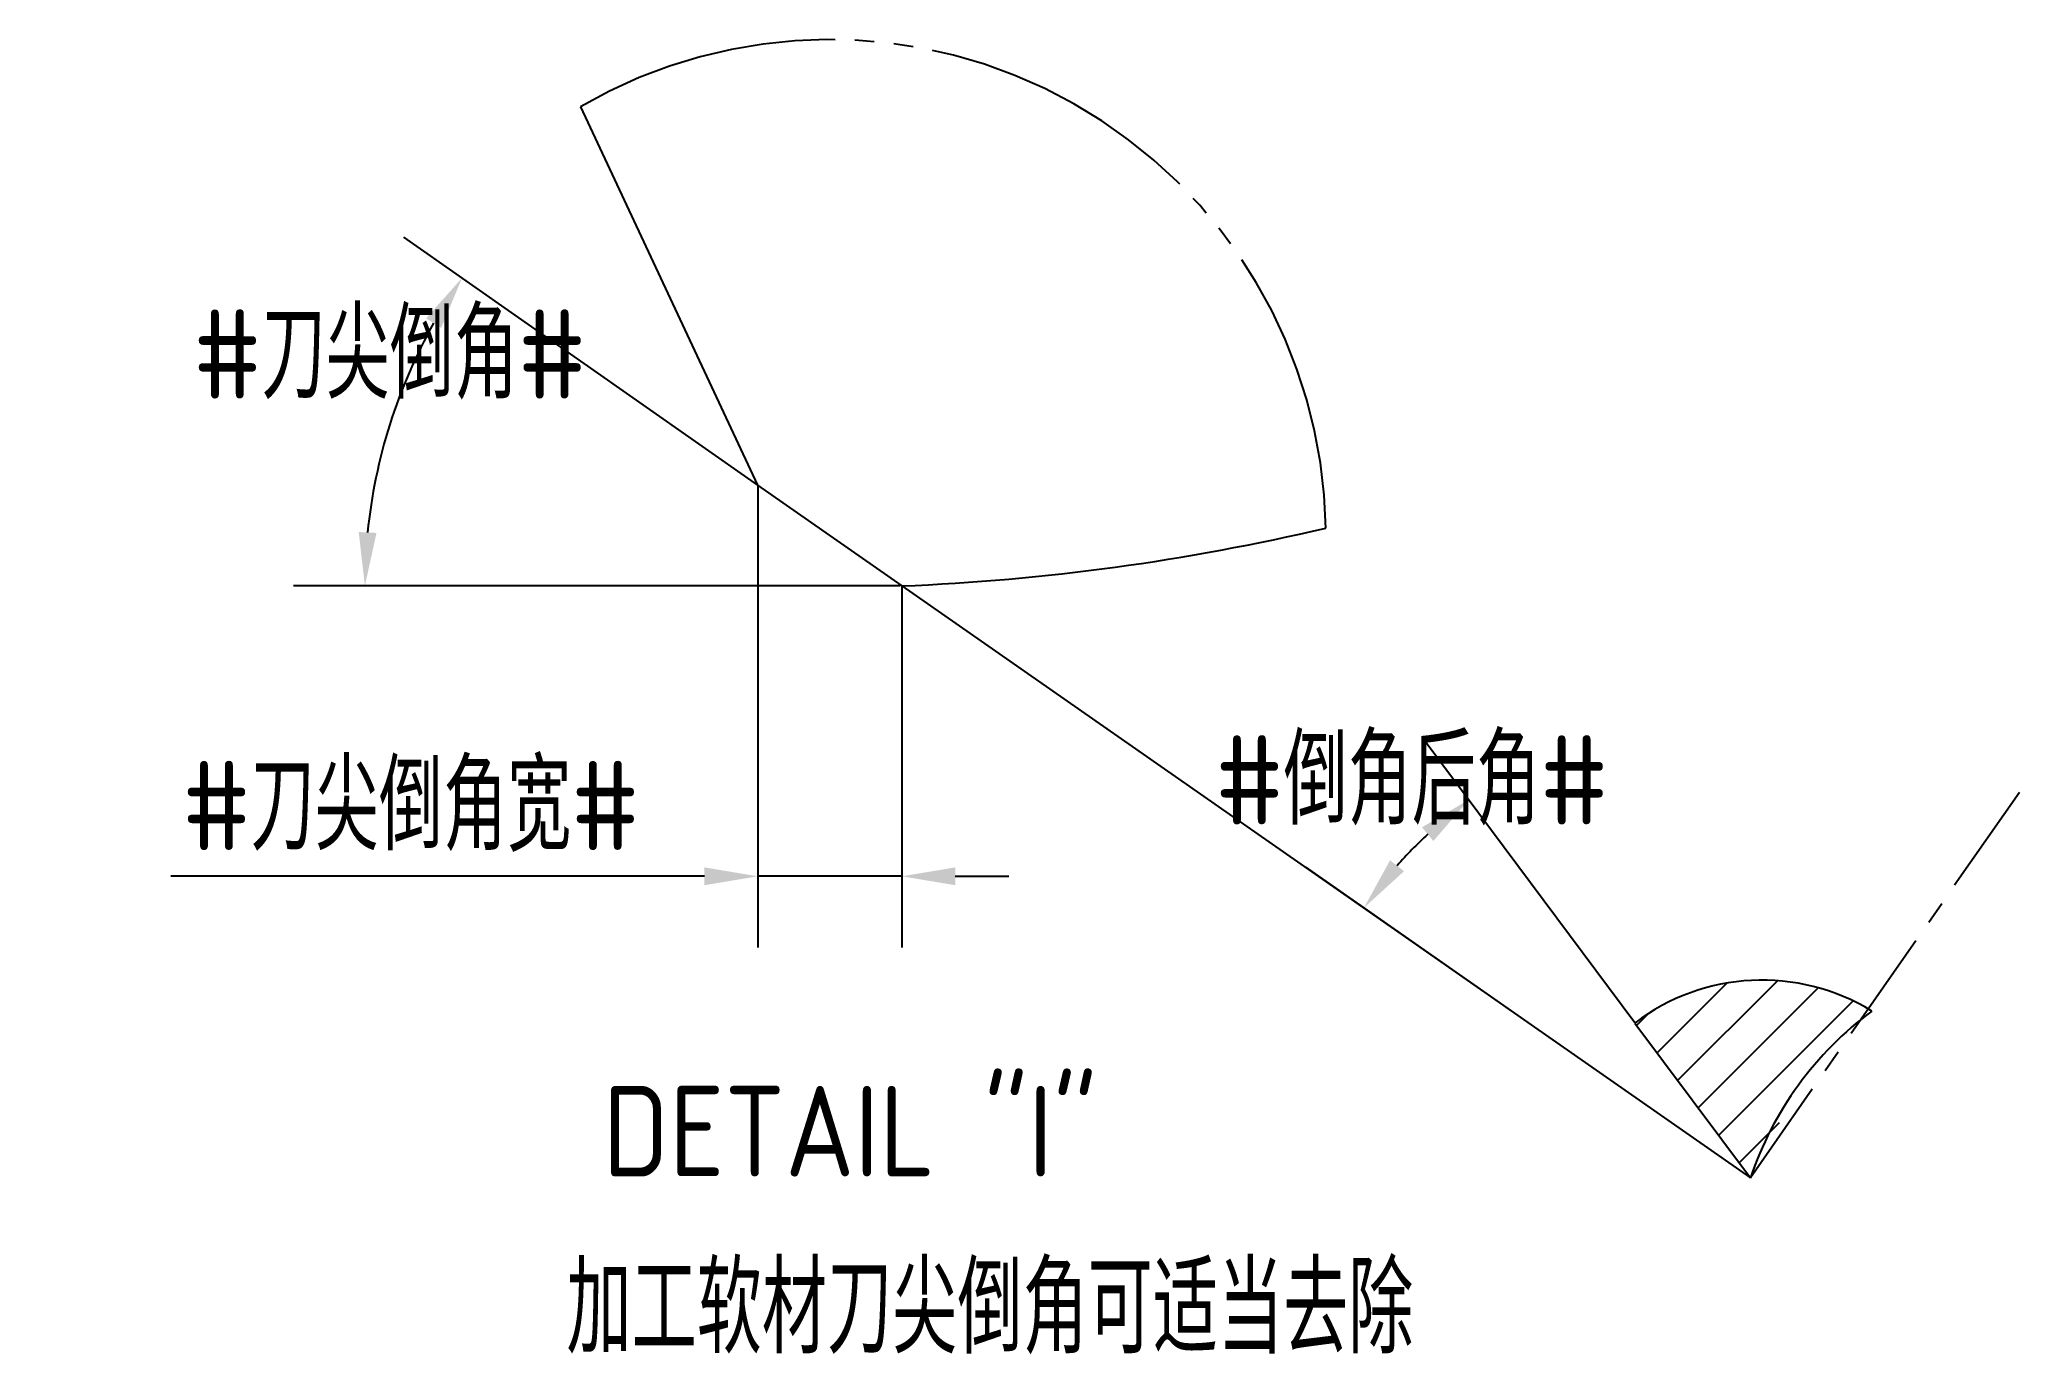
# Model space of a CAD drawing. Header units: millimetres. Extents: x 465.3 to 520.9, y 2477.7 to 2514.6.
import ezdxf

# ---------------------------------------------------------------- set-up
doc = ezdxf.new("R2010")
doc.units = ezdxf.units.MM
doc.linetypes.add('CENTER', pattern=[50.8, 31.75, -6.35, 6.35, -6.35])
doc.linetypes.add('JIS_09_08', pattern=[10.75, 8, -0.55, 0.55, -0.55, 0.55, -0.55])
doc.layers.add('标注', color=7, linetype='Continuous')
doc.layers.add('轮廓', color=4, linetype='Continuous')
doc.styles.add('CFST0', font='gbenor.shx', dxfattribs={"bigfont": 'gbcbig.shx'})
doc.dimstyles.new('TYToolDesignC1-1', dxfattribs={"dimtxt": 2.5, "dimasz": 1.5, "dimexe": 2, "dimexo": 0, "dimtad": 1, "dimtoh": 1, "dimdec": 3, "dimdsep": 46, "dimtxsty": 'CFST0', "dimcen": 2.502, "dimclrd": 3, "dimclre": 3, "dimclrt": 3, "dimazin": 2, "dimtfac": 1, "dimtdec": 3, "dimtmove": 0, "dimatfit": 3, "dimfxl": 1, "dimarcsym": 0})

# ---------------------------------------------------------------- blocks, each defined once
blk = doc.blocks.new('*D5')
at = {"layer": 'Defpoints', "color": 0, "transparency": 16777216}
for p in [(475.702, 2505.227), (485.496, 2502.087), (489.486, 2499.257), (489.536, 2499.257), (489.536, 2499.257)]:
    blk.add_point(p, dxfattribs=at)
at = {"layer": '标注', "color": 3, "lineweight": -2, "transparency": 16777216}
for p, q in [((485.496, 2502.087), (475.558, 2509.049)), ((489.486, 2499.257), (472.469, 2499.257))]:
    blk.add_line(p, q, dxfattribs=at)
blk.add_arc((489.536, 2499.257), 15.067, 150.6954, 174.2936, dxfattribs=at)
at = {"layer": '标注', "color": 3, "transparency": 16777216}
for points in [[(476.186, 2506.765), (476.609, 2506.499), (477.196, 2507.902)], [(474.794, 2500.743), (474.294, 2500.768), (474.469, 2499.257)]]:
    blk.add_solid(points, dxfattribs=at)
at = {"layer": '标注', "color": 3, "transparency": 16777216, "insert": (475.166, 2505.745), "char_height": 2.5, "attachment_point": 5, "style": 'CFST0'}
blk.add_mtext('#刀尖倒角#', dxfattribs=at)
blk = doc.blocks.new('*D1')
at = {"layer": 'Defpoints', "color": 0, "transparency": 16777216}
for p in [(485.496, 2502.087), (489.536, 2499.257), (485.496, 2491.103)]:
    blk.add_point(p, dxfattribs=at)
at = {"layer": '标注', "color": 3, "lineweight": -2, "transparency": 16777216}
for p, q in [((485.496, 2502.087), (485.496, 2489.103)), ((489.536, 2499.257), (489.536, 2489.103)), ((483.996, 2491.103), (469.022, 2491.103)), ((489.536, 2491.103), (485.496, 2491.103)), ((491.036, 2491.103), (492.536, 2491.103))]:
    blk.add_line(p, q, dxfattribs=at)
at = {"layer": '标注', "color": 3, "transparency": 16777216}
for points in [[(483.996, 2491.353), (483.996, 2490.853), (485.496, 2491.103)], [(491.036, 2491.353), (491.036, 2490.853), (489.536, 2491.103)]]:
    blk.add_solid(points, dxfattribs=at)
at = {"layer": '标注', "color": 3, "transparency": 16777216, "insert": (475.759, 2493.061), "char_height": 2.5, "attachment_point": 5, "style": 'CFST0'}
blk.add_mtext('#刀尖倒角宽#', dxfattribs=at)
blk = doc.blocks.new('*D4')
at = {"layer": 'Defpoints', "color": 0, "transparency": 16777216}
for p in [(504.357, 2492.346), (510.106, 2486.987), (507.986, 2486.387), (513.346, 2482.637), (513.346, 2482.637)]:
    blk.add_point(p, dxfattribs=at)
at = {"layer": '标注', "color": 3, "lineweight": -2, "transparency": 16777216}
for p, q in [((510.106, 2486.987), (504.248, 2494.853)), ((507.986, 2486.387), (500.866, 2491.369))]:
    blk.add_line(p, q, dxfattribs=at)
blk.add_arc((513.346, 2482.637), 13.232, 133.1786, 138.5235, dxfattribs=at)
at = {"layer": '标注', "color": 3, "transparency": 16777216}
for points in [[(504.132, 2492.478), (504.453, 2492.094), (505.443, 2493.249)], [(503.629, 2491.246), (503.237, 2491.555), (502.505, 2490.222)]]:
    blk.add_solid(points, dxfattribs=at)
at = {"layer": '标注', "color": 3, "transparency": 16777216, "insert": (503.846, 2493.791), "char_height": 2.5, "attachment_point": 5, "style": 'CFST0'}
blk.add_mtext('#倒角后角#', dxfattribs=at)

msp = doc.modelspace()

# ---------------------------------------------------------------- hatches: boundary and pattern name
at = {"layer": '轮廓'}
h = msp.add_hatch(dxfattribs=at)
h.set_pattern_fill('ANSI31', color=256, scale=0.3)
h.set_pattern_definition([(45, (478.148, 2414.4994), (-0.673519, 0.673519), [])])
h.paths.add_polyline_path([(513.7573, 2482.8294, -0.2037697), (516.7562, 2487.3217, 0.3087907), (510.1048, 2486.9853), (513.3464, 2482.637)])

# ---------------------------------------------------------------- linework, layer by layer
for p, q in [((480.5172, 2512.7061), (485.4891, 2502.0873)), ((485.4891, 2502.0873), (489.5336, 2499.2553)), ((489.5336, 2499.2553), (513.3464, 2482.637))]:
    msp.add_line(p, q, dxfattribs=at)
at = {"layer": '轮廓', "linetype": 'CENTER', "ltscale": 0.1}
msp.add_line((520.8969, 2493.4564), (513.3464, 2482.637), dxfattribs=at)
at = {"layer": '轮廓', "linetype": 'Continuous'}
msp.add_line((510.1048, 2486.9853), (513.3464, 2482.637), dxfattribs=at)
at = {"layer": '轮廓', "linetype": 'JIS_09_08'}
msp.add_arc((487.5114, 2500.6713), 13.9196, 0.8537, 120.16361, dxfattribs=at)
at = {"layer": '轮廓'}
msp.add_arc((487.0423, 2561.9068), 62.7011, 272.277131, 283.265006, dxfattribs=at)
at = {"layer": '轮廓', "linetype": 'Continuous'}
for centre, radius, start, end in [((513.6769, 2482.2819), 5.906, 58.57504, 127.21585), ((522.5502, 2479.5212), 9.7169, 126.60403, 161.29724)]:
    msp.add_arc(centre, radius, start, end, dxfattribs=at)

# ---------------------------------------------------------------- texts
at = {"color": 3, "insert": (480.1234, 2480.2463), "char_height": 2.53935, "width": 26.784822, "attachment_point": 1, "style": 'CFST0'}
msp.add_mtext('加工软材刀尖倒角可适当去除', dxfattribs=at)
at = {"layer": '轮廓', "color": 3, "insert": (481.141, 2485.2194), "char_height": 2.53935, "width": 21.860635, "attachment_point": 1, "style": 'CFST0'}
msp.add_mtext('DETAIL "I"', dxfattribs=at)

# ---------------------------------------------------------------- dimensions: what is measured, and where the dimension line sits
at = {"layer": '标注'}
for base, line1, line2, text, picture, middle in [((475.7023, 2505.2266), ((489.5364, 2499.257), (489.4864, 2499.257)), ((489.5364, 2499.257), (485.4964, 2502.087)), '#刀尖倒角#', '*D5', (475.1664, 2503.787)), ((504.3573, 2492.3464), ((513.3464, 2482.637), (507.9864, 2486.387)), ((513.3464, 2482.637), (510.1064, 2486.987)), '#倒角后角#', '*D4', (503.8464, 2491.847))]:
    dim = msp.add_angular_dim_2l(base=base, line1=line1, line2=line2, text=text, dimstyle='TYToolDesignC1-1', dxfattribs=at)
    dim.commit()
    dim.dimension.update_dxf_attribs({"geometry": picture, "text_midpoint": middle, "dimtype": 162})
dim = msp.add_linear_dim(base=(485.4964, 2491.1029), p1=(489.5364, 2499.257), p2=(485.4964, 2502.087), text='#刀尖倒角宽#', dimstyle='TYToolDesignC1-1', dxfattribs=at)
dim.commit()
dim.dimension.update_dxf_attribs({"geometry": '*D1', "text_midpoint": (475.7593, 2493.0607)})

doc.saveas('drawing.dxf')
